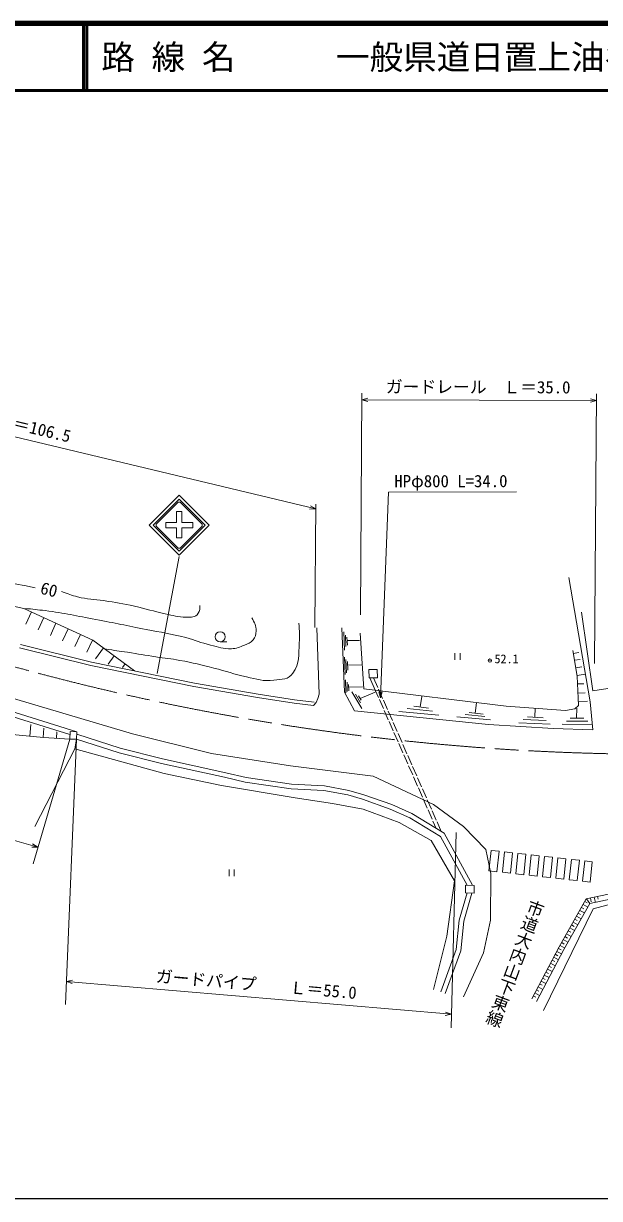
# Model space of a CAD drawing. Units: millimetres, scale not verified. Extents: x 40000 to 680000, y 20000 to 380000.
# Drawn here: x 168796 to 254584, y 205000 to 380000 of the extents above; entities that cross this region are included whole.
import ezdxf
from ezdxf.enums import TextEntityAlignment as Align

# ---------------------------------------------------------------- set-up
doc = ezdxf.new("R2010")
doc.units = ezdxf.units.MM
doc.header["$LTSCALE"] = 1000
doc.header["$PDMODE"] = 32
doc.header["$PDSIZE"] = 500
doc.linetypes.add('CHAIN', pattern=[18.5, 12, -1.5, 3.5, -1.5])
for name, color, linetype, lineweight in [('M-BMK', 2, 'CHAIN', 13), ('M-STR-HTXT', 7, 'Continuous', 13), ('M-STR-STRC', 7, 'Continuous', 13), ('M-TTL', 2, 'Continuous', 140), ('M-TTL-BAND', 7, 'Continuous', 25), ('M-TTL-LINE', 7, 'Continuous', 50), ('M-TTL-TXT', 7, 'Continuous', 13), ('M-WORK', 1, 'Continuous', 13)]:
    doc.layers.add(name, color=color, linetype=linetype, lineweight=lineweight)
doc.styles.add('@ＭＳ ゴシック', font='')
doc.styles.add('ＭＳ ゴシック', font='')
doc.styles.get('@ＭＳ ゴシック').set_extended_font_data('@MS Gothic')
doc.styles.get('ＭＳ ゴシック').set_extended_font_data('MS Gothic')

msp = doc.modelspace()

# ---------------------------------------------------------------- linework, layer by layer
at = {"layer": 'M-BMK'}
msp.add_arc((263510, 631931), 360766, 252.21074, 276.48138, dxfattribs=at)
at = {"layer": 'M-STR-HTXT'}
for p, q in [((117406, 330414), (212343, 307710)), ((219204, 324925), (219006, 291912)), ((219198, 323963), (220099, 324210)), ((219198, 323963), (254134, 323837)), ((219198, 323963), (220098, 323710)), ((254134, 323837), (253233, 323591)), ((254134, 323837), (253235, 324091)), ((254132, 324836), (253857, 284689)), ((221954, 279568), (223137, 310211)), ((223137, 310211), (242231, 310235)), ((212343, 307710), (211526, 308162)), ((212166, 290053), (212350, 308392)), ((212343, 307710), (211410, 307676)), ((221954, 279568), (221739, 280477)), ((221954, 279568), (222238, 280458)), ((170224, 254863), (175701, 273429)), ((176709, 273403), (175058, 233877)), ((129558, 269022), (170949, 257320)), ((233242, 259522), (232476, 230423)), ((170949, 257320), (170015, 257325)), ((170949, 257320), (170151, 257806)), ((175185, 237325), (176103, 237497)), ((175185, 237325), (232529, 232446)), ((175185, 237325), (176061, 236999)), ((232529, 232446), (231654, 232771)), ((232529, 232446), (231611, 232273))]:
    msp.add_line(p, q, dxfattribs=at)
at = {"layer": 'M-STR-STRC'}
for p, q in [((191840, 308706), (188573, 305439)), ((187533, 305291), (191988, 300836)), ((188127, 305291), (191988, 301430)), ((194002, 305693), (192391, 305693)), ((188692, 283186), (191957, 300624))]:
    msp.add_line(p, q, dxfattribs=at)
for points in [[(191988, 300836), (196443, 305291), (191988, 309745), (187533, 305291)], [(191988, 301430), (195849, 305291), (191988, 309151), (188127, 305291)], [(188573, 305439), (188573, 305142), (191840, 301875), (192137, 301875), (195403, 305142), (195403, 305439), (192137, 308706), (191840, 308706)], [(192391, 305693), (192391, 307329), (191585, 307329), (191585, 305693), (189975, 305693), (189975, 304888), (191585, 304888), (191585, 303403), (192391, 303403), (192391, 304888), (194002, 304888), (194002, 305693)]]:
    msp.add_lwpolyline(points, dxfattribs=at)
at = {"layer": 'M-TTL'}
msp.add_line((680000, 380000), (40000, 380000), dxfattribs=at)
at = {"layer": 'M-TTL-BAND'}
msp.add_line((40000, 205000), (579000, 205000), dxfattribs=at)
at = {"layer": 'M-TTL-LINE'}
for p, q in [((177750, 380000), (177750, 370000)), ((178250, 380000), (178250, 370000)), ((40000, 370000), (680000, 370000))]:
    msp.add_line(p, q, dxfattribs=at)
at = {"layer": 'M-WORK'}
for p, q in [((250009, 297509), (253171, 278986)), ((165494, 293636), (168859, 292880)), ((168859, 292880), (179117, 288162)), ((169998, 292356), (169163, 290539)), ((251903, 292312), (253604, 280627)), ((171815, 291520), (170980, 289703)), ((173632, 290684), (172797, 288867)), ((175449, 289849), (174614, 288032)), ((177267, 289013), (176431, 287196)), ((212811, 280128), (212467, 289993)), ((216227, 290012), (216599, 280398)), ((216517, 289391), (216606, 286646)), ((216741, 288876), (216808, 287218)), ((135559, 287388), (176737, 274510)), ((178834, 284385), (168221, 287008)), ((178943, 284873), (168345, 287493)), ((179084, 288177), (178248, 286360)), ((179117, 288162), (185353, 283573)), ((198085, 287918), (199085, 287918)), ((216976, 288607), (217032, 287397)), ((217000, 288091), (218836, 288125)), ((135350, 286720), (175717, 274096)), ((180698, 286998), (179513, 285388)), ((182309, 285813), (181393, 284568)), ((216584, 285643), (216685, 283044)), ((216797, 285296), (216886, 283302)), ((233062, 286218), (233062, 285218)), ((233812, 285218), (233812, 286218)), ((250677, 286170), (251525, 286315)), ((250850, 285153), (251694, 285296)), ((194160, 281276), (178834, 284385)), ((194253, 281767), (178943, 284873)), ((183920, 284628), (183524, 284090)), ((217043, 284994), (217088, 283671)), ((217062, 284434), (219071, 284489)), ((220245, 283773), (221480, 283798)), ((220270, 282543), (220245, 283773)), ((221480, 283798), (221505, 282569)), ((251038, 284043), (251957, 284199)), ((203741, 280095), (194253, 281767)), ((216769, 282251), (216814, 280302)), ((216982, 281915), (217015, 280514)), ((221505, 282569), (220270, 282543)), ((220383, 282546), (221193, 280707)), ((220924, 282557), (221554, 281129)), ((251233, 282894), (252426, 283097)), ((203660, 279601), (194160, 281276)), ((209172, 279265), (203741, 280095)), ((212643, 279456), (212811, 280128)), ((216599, 280398), (218097, 277650)), ((217217, 281557), (217239, 280593)), ((217227, 281142), (219286, 281220)), ((217704, 280458), (219200, 277954)), ((218242, 280122), (218982, 278811)), ((218934, 279478), (221167, 280408)), ((221678, 279609), (221194, 280707)), ((221675, 280854), (222279, 279482)), ((251304, 281634), (252235, 281676)), ((251364, 280286), (252439, 280334)), ((253604, 280627), (255822, 280949)), ((209105, 278769), (203660, 279601)), ((212009, 278427), (209105, 278769)), ((212068, 278924), (209172, 279265)), ((212009, 278427), (212390, 278867)), ((212390, 278867), (212643, 279456)), ((218713, 279870), (219083, 279215)), ((222404, 277961), (221799, 279334)), ((222400, 279207), (223005, 277835)), ((226925, 278323), (229119, 278046)), ((227874, 278203), (228107, 279763)), ((236067, 277299), (236267, 278847)), ((251420, 279033), (252775, 279093)), ((253607, 274826), (253171, 278986)), ((218097, 277650), (238070, 275595)), ((223130, 276314), (222525, 277687)), ((223126, 277560), (223731, 276187)), ((224707, 277541), (230656, 276987)), ((225917, 277995), (229724, 277567)), ((233354, 276725), (238346, 276297)), ((234589, 277078), (237514, 276776)), ((235194, 277406), (237262, 277154)), ((243867, 276725), (246211, 276599)), ((244949, 276667), (244993, 278009)), ((250220, 276523), (252262, 276523)), ((251178, 276523), (251202, 278022)), ((169717, 273863), (169888, 275593)), ((171708, 273666), (171844, 275049)), ((223855, 274667), (223251, 276040)), ((223852, 275913), (224457, 274540)), ((238070, 275595), (247707, 275003)), ((242556, 275843), (247220, 275666)), ((243237, 276322), (246665, 276171)), ((247707, 275003), (253607, 274826)), ((249035, 275666), (253527, 275590)), ((249665, 276095), (252842, 276070)), ((171757, 273661), (166596, 274171)), ((175701, 273429), (171757, 273661)), ((173704, 273546), (173760, 274497)), ((175701, 273429), (175728, 274535)), ((176709, 273403), (175701, 273429)), ((175728, 274535), (176737, 274510)), ((176464, 271974), (176709, 273403)), ((176737, 274510), (176709, 273403)), ((183023, 271400), (176709, 273412)), ((183215, 272073), (176727, 274141)), ((224581, 273020), (223976, 274392)), ((224578, 274266), (225183, 272893)), ((189338, 269812), (183023, 271400)), ((189499, 270493), (183215, 272073)), ((225307, 271373), (224702, 272745)), ((225304, 272618), (225909, 271246)), ((198754, 267732), (189338, 269812)), ((198908, 268415), (189499, 270493)), ((226033, 269725), (225428, 271098)), ((226030, 270971), (226634, 269599)), ((201938, 267716), (198908, 268415)), ((226758, 268078), (226154, 269451)), ((226755, 269324), (227360, 267952)), ((227484, 266431), (226879, 267804)), ((201808, 267027), (198754, 267732)), ((208653, 266006), (201808, 267027)), ((208723, 266704), (201938, 267716)), ((213531, 265742), (208653, 266006)), ((213612, 266438), (208723, 266704)), ((217245, 265781), (213612, 266438)), ((227481, 267677), (228086, 266304)), ((228210, 264784), (227605, 266156)), ((228207, 266030), (228812, 264657)), ((217086, 265099), (213531, 265742)), ((219279, 264468), (217086, 265099)), ((219492, 265135), (217245, 265781)), ((223413, 263006), (219279, 264468)), ((223674, 263657), (219492, 265135)), ((228936, 263137), (228331, 264509)), ((228933, 264383), (229538, 263010)), ((226328, 261702), (223413, 263006)), ((226655, 262322), (223674, 263657)), ((229662, 261489), (229057, 262862)), ((229659, 262735), (230264, 261363)), ((230911, 258903), (226328, 261702)), ((231435, 259403), (226655, 262322)), ((230266, 260117), (229782, 261215)), ((230385, 261088), (231014, 259660)), ((235665, 251645), (231435, 259403)), ((234859, 251661), (230911, 258903)), ((238124, 253805), (238462, 256839)), ((238462, 256839), (239655, 256706)), ((239317, 253672), (239655, 256706)), ((240112, 253583), (240450, 256618)), ((240450, 256618), (241643, 256485)), ((241304, 253450), (241643, 256485)), ((242099, 253361), (242438, 256396)), ((242438, 256396), (243630, 256263)), ((243292, 253228), (243630, 256263)), ((244087, 253140), (244425, 256175)), ((244425, 256175), (245618, 256042)), ((245280, 253007), (245618, 256042)), ((246075, 252918), (246413, 255953)), ((246413, 255953), (247606, 255820)), ((247267, 252785), (247606, 255820)), ((248063, 252697), (248401, 255731)), ((248401, 255731), (249593, 255598)), ((249255, 252564), (249593, 255598)), ((250050, 252475), (250389, 255510)), ((250389, 255510), (251581, 255377)), ((199435, 254010), (199435, 253010)), ((200185, 253010), (200185, 254010)), ((239317, 253672), (238124, 253805)), ((251243, 252342), (251581, 255377)), ((252038, 252253), (252376, 255288)), ((252376, 255288), (253509, 255162)), ((253509, 255162), (253170, 252127)), ((241304, 253450), (240112, 253583)), ((243292, 253228), (242099, 253361)), ((245280, 253007), (244087, 253140)), ((247267, 252785), (246075, 252918)), ((249255, 252564), (248063, 252697)), ((251243, 252342), (250050, 252475)), ((253170, 252127), (252038, 252253)), ((233684, 246430), (234857, 250501)), ((234374, 246298), (235581, 250487)), ((234620, 250506), (234643, 251665)), ((235906, 250480), (234620, 250506)), ((234643, 251665), (235928, 251640)), ((235928, 251640), (235906, 250480)), ((252616, 249635), (255906, 250328)), ((248582, 242475), (252616, 249635)), ((249284, 242091), (253135, 248927)), ((252139, 248789), (252844, 248392)), ((252385, 249225), (252737, 249026)), ((252644, 249641), (253135, 248927)), ((253135, 248927), (256430, 249621)), ((253226, 249763), (253349, 249181)), ((253808, 249886), (253973, 249103)), ((254298, 249989), (254380, 249598)), ((251158, 247047), (251855, 246654)), ((251403, 247482), (251767, 247277)), ((251648, 247918), (252345, 247525)), ((251894, 248353), (252252, 248152)), ((233258, 242062), (233684, 246430)), ((233946, 241906), (234374, 246298)), ((250176, 245304), (250873, 244911)), ((250421, 245740), (250798, 245528)), ((250667, 246175), (251364, 245783)), ((250912, 246611), (251282, 246402)), ((249194, 243562), (249891, 243169)), ((249440, 243997), (249828, 243778)), ((249685, 244433), (250382, 244040)), ((249930, 244868), (250313, 244653)), ((230961, 235766), (233258, 242062)), ((231619, 235526), (233946, 241906)), ((244488, 234739), (248582, 242475)), ((245195, 234364), (249284, 242091)), ((248230, 241810), (248937, 241435)), ((248464, 242251), (248861, 242041)), ((248703, 242690), (249400, 242298)), ((248949, 243126), (249343, 242904)), ((247294, 240042), (248002, 239668)), ((247528, 240484), (247915, 240279)), ((247762, 240926), (248469, 240551)), ((247996, 241368), (248388, 241160)), ((246359, 238274), (247066, 237900)), ((246593, 238716), (246968, 238517)), ((246827, 239158), (247534, 238784)), ((247061, 239600), (247442, 239398)), ((245424, 236506), (246131, 236132)), ((245657, 236948), (246022, 236755)), ((245891, 237390), (246598, 237016)), ((246125, 237832), (246495, 237636)), ((244722, 235181), (245081, 234991)), ((244956, 235622), (245663, 235248)), ((245190, 236064), (245549, 235874))]:
    msp.add_line(p, q, dxfattribs=at)
for points in [[(71234, 311477), (166462, 279693), (185011, 274184), (196809, 271291), (208551, 269447), (220860, 267916), (229879, 263676), (234332, 260400), (237647, 256976), (238416, 253423)], [(218946, 289214), (219463, 280920), (240665, 278305), (249514, 277699), (250909, 277926), (251447, 278431), (251254, 282775), (250598, 286632)], [(170464, 260386), (176464, 271974), (189738, 268306), (198308, 266519), (209274, 264666), (214805, 263805), (219381, 262973), (224722, 261016), (229525, 258332), (232995, 252290), (231832, 244051), (229846, 236110)], [(234332, 235044), (237310, 241596), (238331, 246446), (238416, 253423)], [(246253, 232977), (253627, 248122), (257144, 249087), (258846, 251526), (269113, 244095), (270091, 244717)]]:
    msp.add_lwpolyline(points, dxfattribs=at)
msp.add_circle((198085, 288668), 750, dxfattribs=at)
for points, knots in [([(170537, 295973), (166621, 296720), (165603, 296926), (162425, 297448), (160279, 297801), (158909, 297415), (156923, 298299), (155525, 298921), (154915, 299631), (153860, 300738), (152434, 302235), (152101, 303162), (151137, 305276)], [0, 0, 0, 0, 1, 1, 1, 2, 2, 2, 3, 3, 3, 4, 4, 4, 4]), ([(174469, 295406), (175547, 294977), (175904, 294866), (176852, 294612), (178351, 294210), (179254, 294299), (180785, 294045), (182562, 293749), (183560, 293589), (185323, 293213), (187124, 292829), (188096, 292454), (189898, 292078), (191099, 291828), (191773, 291567), (192999, 291587), (193742, 291599), (194427, 291520), (194814, 292154), (195058, 292552), (195085, 292893), (195041, 293326)], [0, 0, 0, 0, 1, 1, 1, 2, 2, 2, 3, 3, 3, 4, 4, 4, 5, 5, 5, 6, 6, 6, 7, 7, 7, 7]), ([(202784, 291492), (203194, 290748), (203497, 290331), (203427, 289526), (203380, 288986), (203341, 288632), (203011, 288202), (202644, 287724), (202247, 287633), (201688, 287408), (200963, 287117), (200540, 286892), (199759, 286879), (198530, 286857), (197849, 287105), (196658, 287408), (195191, 287781), (194416, 288159), (192952, 288542), (190677, 289139), (189359, 289288), (187053, 289753), (184131, 290342), (182496, 290685), (179565, 291227), (176630, 291770), (175003, 292194), (172040, 292551), (170800, 292700), (170379, 292758), (168859, 292880)], [0, 0, 0, 0, 1, 1, 1, 2, 2, 2, 3, 3, 3, 4, 4, 4, 5, 5, 5, 6, 6, 6, 7, 7, 7, 8, 8, 8, 9, 9, 9, 10, 10, 10, 10]), ([(209812, 290684), (209924, 289362), (209921, 288913), (209857, 287780), (209755, 285974), (209948, 284739), (208932, 283242), (208267, 282262), (207261, 282348), (206087, 282194), (204494, 281985), (203577, 282365), (202003, 282686), (200082, 283077), (199065, 283538), (197162, 284009), (195193, 284496), (194090, 284779), (192095, 285144), (190703, 285398), (189910, 285459), (188512, 285673), (186855, 285927), (185933, 286103), (184276, 286354), (182962, 286553), (182544, 286614), (180909, 286843)], [0, 0, 0, 0, 1, 1, 1, 2, 2, 2, 3, 3, 3, 4, 4, 4, 5, 5, 5, 6, 6, 6, 7, 7, 7, 8, 8, 8, 9, 9, 9, 9])]:
    msp.add_open_spline(points, degree=3, knots=knots, dxfattribs=at)
msp.add_point((238263, 285110), dxfattribs=at)

# ---------------------------------------------------------------- texts
at = {"layer": 'M-STR-HTXT', "style": 'ＭＳ ゴシック'}
for s, rotation, p in [('ガードレール\u3000Ｌ＝35.0', 359.793, (222766, 324451)), ('側溝\u3000\u3000\u3000Ｌ＝106.5', 346.55, (152378, 322565)), ('HPφ800 L=34.0', 0.072, (224025, 310375)), ('ガードパイプ\u3000\u3000Ｌ＝55.0', 355.137, (188408, 236701))]:
    msp.add_text(s, height=1833, rotation=rotation, dxfattribs=at).set_placement(p, align=Align.BOTTOM_LEFT)
at = {"layer": 'M-TTL-TXT', "style": 'ＭＳ ゴシック'}
msp.add_text('路 線 名      一般県道日置上油谷線', height=3666, dxfattribs=at).set_placement((180380, 375000), align=Align.MIDDLE_LEFT)
at = {"layer": 'M-WORK', "style": 'ＭＳ ゴシック'}
msp.add_text('60', height=1833, rotation=345.677, dxfattribs=at).set_placement((171031, 294578), align=Align.BOTTOM_LEFT)
msp.add_text('52.1', height=1320, dxfattribs=at).set_placement((238943, 284318), align=Align.BOTTOM_LEFT)
at = {"layer": 'M-WORK', "style": '@ＭＳ ゴシック'}
msp.add_text('市道大内山下東線', height=1833, rotation=249.713, dxfattribs=at).set_placement((245467, 249351), align=Align.MIDDLE_LEFT)

doc.saveas('drawing.dxf')
